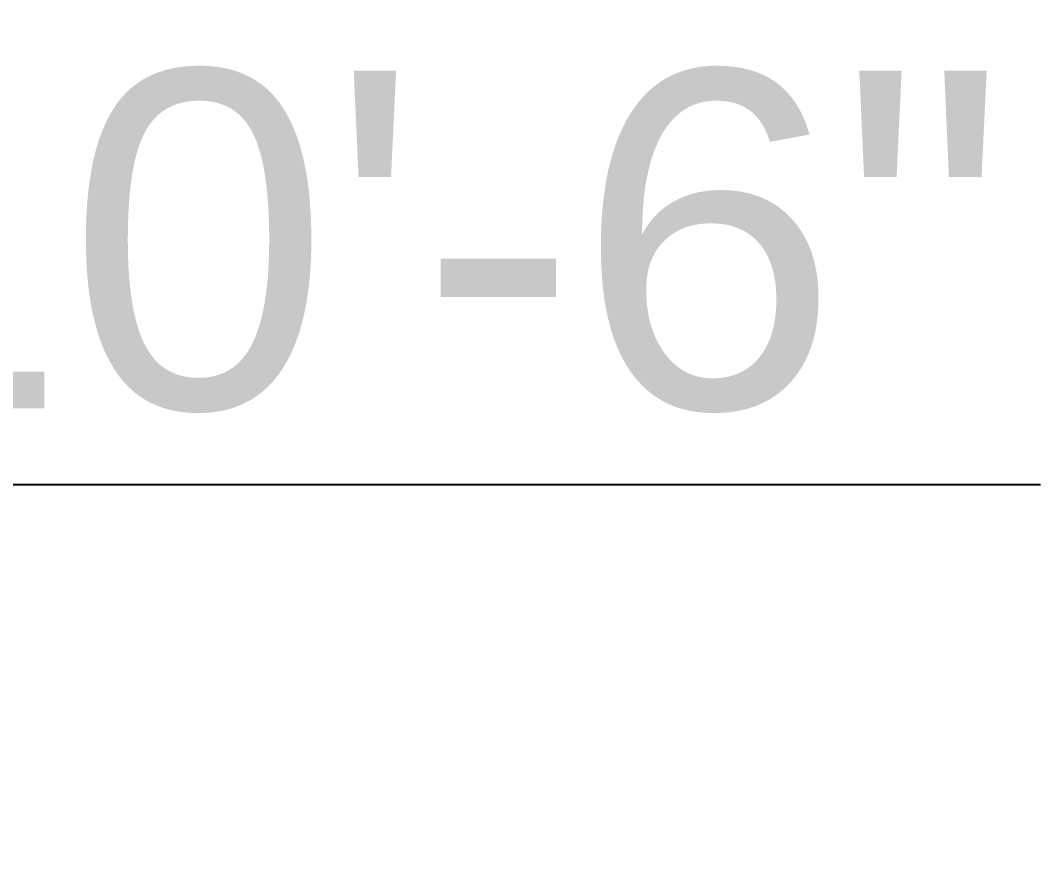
# Model space of a CAD drawing. Header units: inches. Extents: x -24938 to -15053, y -9405 to -790.
# Drawn here: x -23569.3 to -23460.3, y -1325 to -1234.5 of the extents above; entities that cross this region are included whole.
import ezdxf

# ---------------------------------------------------------------- set-up
doc = ezdxf.new("R2010")
doc.units = ezdxf.units.IN
doc.layers.add('dimension', color=10, linetype='Continuous')
doc.styles.get("Standard").update_dxf_attribs({"font": 'arial.ttf', "height": 36})
doc.dimstyles.new('ISO-25', dxfattribs={"dimscale": 12, "dimtxt": 2.5, "dimasz": 2, "dimexe": 1.25, "dimexo": 0.625, "dimtad": 1, "dimdec": 0, "dimlunit": 4, "dimtxsty": 'Standard', "dimblk": 'ARCHTICK', "dimcen": 2.5, "dimadec": 0, "dimazin": 0, "dimtfac": 1, "dimtdec": 0, "dimtmove": 0, "dimatfit": 3, "dimldrblk": 'ARCHTICK', "dimfxl": 1, "dimarcsym": 0})

# ---------------------------------------------------------------- blocks, each defined once
blk = doc.blocks.new('_ArchTick')
at = {"color": 0, "linetype": 'ByBlock', "const_width": 0.15}
blk.add_lwpolyline([(-0.5, -0.5), (0.5, 0.5)], dxfattribs=at)
blk = doc.blocks.new('*D42')
at = {"layer": 'Defpoints', "color": 0, "transparency": 16777216}
for p in [(-23619.85, -1283.98), (-23745.48, -1325.04), (-23619.85, -1325.04)]:
    blk.add_point(p, dxfattribs=at)
at = {"layer": 'dimension', "color": 0, "lineweight": -2, "transparency": 16777216}
for p, q in [((-23745.48, -1317.54), (-23745.48, -1268.98)), ((-23619.85, -1317.54), (-23619.85, -1268.98)), ((-23745.48, -1283.98), (-23619.85, -1283.98)), ((-23619.85, -1283.98), (-23460.57, -1283.98))]:
    blk.add_line(p, q, dxfattribs=at)
at = {"layer": 'dimension', "color": 0, "lineweight": -2, "transparency": 16777216, "xscale": 24, "yscale": 24, "zscale": 24, "rotation": 180}
blk.add_blockref('_ArchTick', (-23745.48, -1283.98), dxfattribs=at)
at = {"layer": 'dimension', "color": 0, "lineweight": -2, "transparency": 16777216, "xscale": 24, "yscale": 24, "zscale": 24}
blk.add_blockref('_ArchTick', (-23619.85, -1283.98), dxfattribs=at)
at = {"layer": 'dimension', "color": 0, "transparency": 16777216, "insert": (-23528.21, -1258.1), "char_height": 36, "attachment_point": 5}
blk.add_mtext('10\'-6"', dxfattribs=at)

msp = doc.modelspace()

# ---------------------------------------------------------------- dimensions: what is measured, and where the dimension line sits
at = {"layer": 'dimension'}
dim = msp.add_linear_dim(base=(-23619.85, -1283.98), p1=(-23745.48, -1325.04), p2=(-23619.85, -1325.04), dimstyle='ISO-25', dxfattribs=at)
dim.commit()
dim.dimension.update_dxf_attribs({"geometry": '*D42', "text_midpoint": (-23528.21, -1258.1)})

doc.saveas('drawing.dxf')
